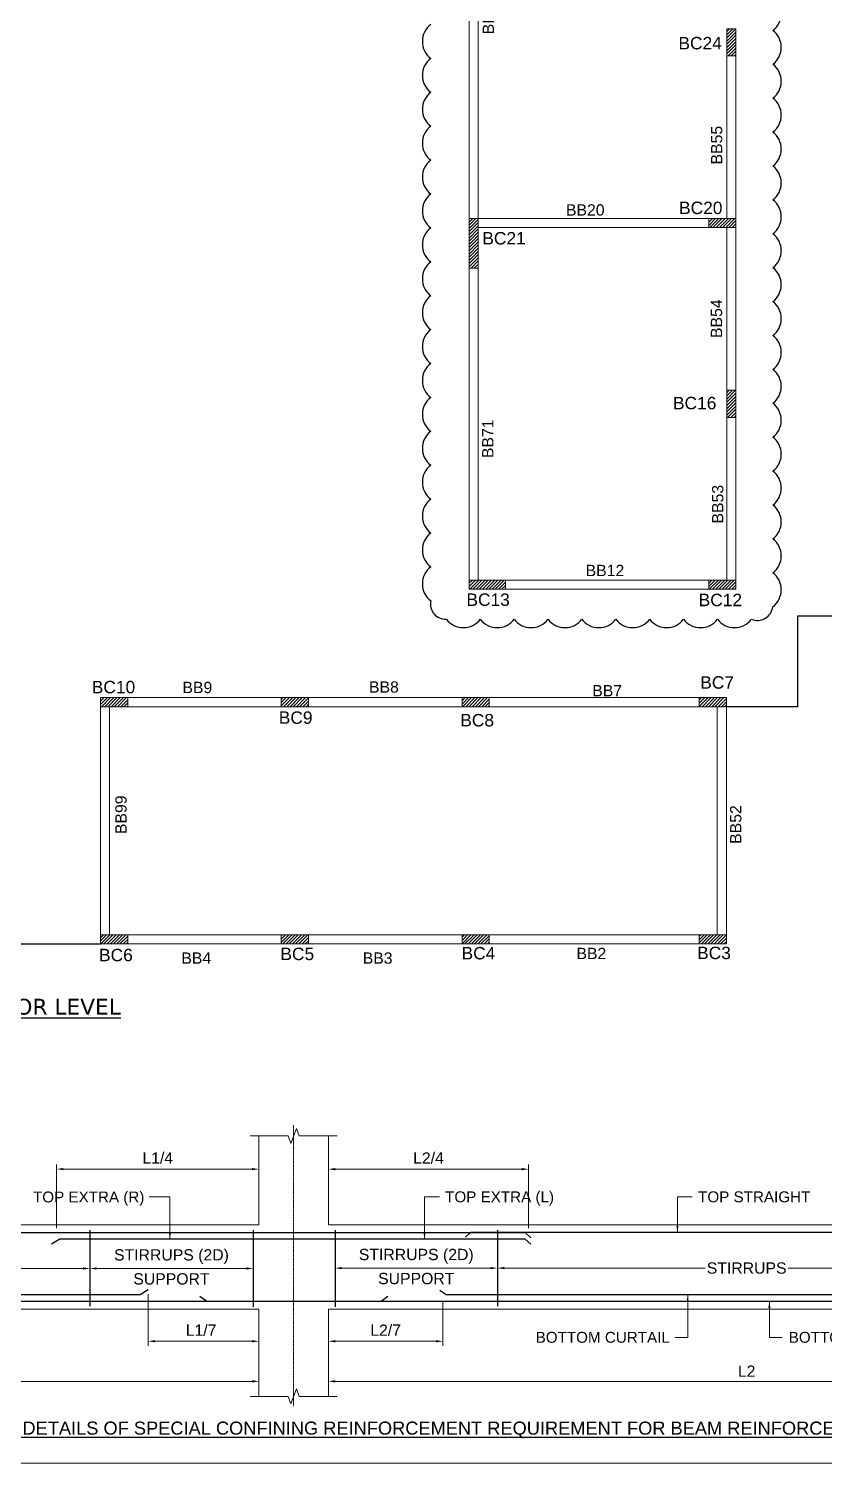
# Model space of a CAD drawing. Header units: metres. Extents: x 325532 to 399782, y -1599007 to -1538150.
# Drawn here: x 345042 to 362652, y -1599007 to -1567267 of the extents above; entities that cross this region are included whole.
import ezdxf
from ezdxf.enums import TextEntityAlignment as Align

# ---------------------------------------------------------------- set-up
doc = ezdxf.new("R2010")
doc.units = ezdxf.units.M
doc.header["$LTSCALE"] = 15
doc.header["$MEASUREMENT"] = 0
doc.header["$PDMODE"] = 35
doc.header["$PDSIZE"] = -10
doc.linetypes.add('DASHDOT', pattern=[25.4, 12.7, -6.35, 0, -6.35])
for name, color, linetype, lineweight in [('BEAM NO_ASC', 7, 'Continuous', 20), ('BEAM SECTION_ASC', 10, 'Continuous', 9), ('BEAM_ASC', 1, 'Continuous', 20), ('CENTERLINE_ASC', 250, 'DASHDOT', 0), ('COLUMN SECTION_ASC', 132, 'Continuous', 9), ('COLUMN STOP_ASC', 122, 'Continuous', 20), ('DIMENSION_ASC', 251, 'Continuous', 9), ('HATCH_ASC', 253, 'Continuous', 5), ('LEADER_ASC', 152, 'Continuous', 15), ('NEW COLUMN NO._ ASC', 7, 'Continuous', 25), ('STEEL MAIN_ASC', 4, 'Continuous', 30), ('STIRRUPS_ASC', 22, 'Continuous', 5), ('TEXT HEADER_ASC', 7, 'Continuous', 25), ('TEXT_ASC', 7, 'Continuous', 25), ('VIEWPORT_ASC', 6, 'Continuous', 15)]:
    doc.layers.add(name, color=color, linetype=linetype, lineweight=lineweight)
doc.layers.add('BORDER_ASC', color=4, linetype='Continuous')
doc.styles.add('3 MM', font='verdana.ttf', dxfattribs={"height": 3})
doc.styles.add('ASC_DIMENSION', font='swiss.ttf', dxfattribs={"height": 250})
doc.styles.add('STANDERD ASC', font='swiss.ttf', dxfattribs={"height": 250})
doc.dimstyles.new('ASC_MM', dxfattribs={"dimtxt": 210, "dimasz": 150, "dimexe": 50, "dimexo": 50, "dimgap": 100, "dimtad": 1, "dimdec": 0, "dimzin": 0, "dimdsep": 46, "dimtxsty": 'ASC_DIMENSION', "dimcen": 0, "dimclrd": 256, "dimclre": 256, "dimclrt": 7, "dimadec": 0, "dimazin": 0, "dimtfac": 1, "dimtdec": 0, "dimtofl": 0, "dimtmove": 0, "dimatfit": 2, "dimfxl": 1, "dimtolj": 1, "dimtzin": 0, "dimlwd": -1, "dimlwe": -1, "dimarcsym": 1})

# ---------------------------------------------------------------- blocks, each defined once
blk = doc.blocks.new('*D66')
at = {"layer": 'Defpoints', "color": 0, "lineweight": -3, "transparency": 16777216}
for p in [(331432, -1597070), (350137, -1597058), (331432, -1597193)]:
    blk.add_point(p, dxfattribs=at)
at = {"layer": 'DIMENSION_ASC', "transparency": 16777216}
for p, q in [((331432, -1597170), (331432, -1597293)), ((349987, -1597193), (331582, -1597193)), ((350137, -1597158), (350137, -1597293))]:
    blk.add_line(p, q, dxfattribs=at)
at = {"layer": 'DIMENSION_ASC', "lineweight": -3, "transparency": 16777216}
for points in [[(331582, -1597168), (331582, -1597218), (331432, -1597193)], [(349987, -1597168), (349987, -1597218), (350137, -1597193)]]:
    blk.add_solid(points, dxfattribs=at)
at = {"layer": 'DIMENSION_ASC', "color": 7, "transparency": 16777216, "insert": (340785, -1596968), "char_height": 250, "attachment_point": 5, "style": 'ASC_DIMENSION'}
blk.add_mtext('\\A1;L1', dxfattribs=at)
blk = doc.blocks.new('*D67')
at = {"layer": 'Defpoints', "color": 0, "lineweight": -3, "transparency": 16777216}
for p in [(351677, -1597058), (370189, -1597058), (370189, -1597193)]:
    blk.add_point(p, dxfattribs=at)
at = {"layer": 'DIMENSION_ASC', "transparency": 16777216}
for p, q in [((351677, -1597158), (351677, -1597293)), ((351827, -1597193), (370039, -1597193)), ((370189, -1597158), (370189, -1597293))]:
    blk.add_line(p, q, dxfattribs=at)
at = {"layer": 'DIMENSION_ASC', "lineweight": -3, "transparency": 16777216}
for points in [[(351827, -1597168), (351827, -1597218), (351677, -1597193)], [(370039, -1597168), (370039, -1597218), (370189, -1597193)]]:
    blk.add_solid(points, dxfattribs=at)
at = {"layer": 'DIMENSION_ASC', "color": 7, "transparency": 16777216, "insert": (360933, -1596968), "char_height": 250, "attachment_point": 5, "style": 'ASC_DIMENSION'}
blk.add_mtext('\\A1;L2', dxfattribs=at)
blk = doc.blocks.new('*D68')
at = {"layer": 'Defpoints', "color": 0, "lineweight": -3, "transparency": 16777216}
for p in [(350137, -1592498), (350137, -1592945), (345661, -1593901)]:
    blk.add_point(p, dxfattribs=at)
at = {"layer": 'DIMENSION_ASC', "transparency": 16777216}
for p, q in [((345661, -1593801), (345661, -1592398)), ((345811, -1592498), (349987, -1592498)), ((350137, -1592845), (350137, -1592398))]:
    blk.add_line(p, q, dxfattribs=at)
at = {"layer": 'DIMENSION_ASC', "lineweight": -3, "transparency": 16777216}
for points in [[(345811, -1592473), (345811, -1592523), (345661, -1592498)], [(349987, -1592473), (349987, -1592523), (350137, -1592498)]]:
    blk.add_solid(points, dxfattribs=at)
at = {"layer": 'DIMENSION_ASC', "color": 7, "transparency": 16777216, "insert": (347899, -1592253), "char_height": 250, "attachment_point": 5, "style": 'ASC_DIMENSION'}
blk.add_mtext('\\A1;L1/4', dxfattribs=at)
blk = doc.blocks.new('*D69')
at = {"layer": 'Defpoints', "color": 0, "lineweight": -3, "transparency": 16777216}
for p in [(351677, -1592499), (351677, -1592947), (356105, -1593903)]:
    blk.add_point(p, dxfattribs=at)
at = {"layer": 'DIMENSION_ASC', "transparency": 16777216}
for p, q in [((351677, -1592847), (351677, -1592399)), ((355955, -1592499), (351827, -1592499)), ((356105, -1593803), (356105, -1592399))]:
    blk.add_line(p, q, dxfattribs=at)
at = {"layer": 'DIMENSION_ASC', "lineweight": -3, "transparency": 16777216}
for points in [[(351827, -1592474), (351827, -1592524), (351677, -1592499)], [(355955, -1592474), (355955, -1592524), (356105, -1592499)]]:
    blk.add_solid(points, dxfattribs=at)
at = {"layer": 'DIMENSION_ASC', "color": 7, "transparency": 16777216, "insert": (353891, -1592255), "char_height": 250, "attachment_point": 5, "style": 'ASC_DIMENSION'}
blk.add_mtext('\\A1;L2/4', dxfattribs=at)
blk = doc.blocks.new('*D74')
at = {"layer": 'Defpoints', "color": 0, "lineweight": -3, "transparency": 16777216}
for p in [(347685, -1595167), (350137, -1596306), (350137, -1596830)]:
    blk.add_point(p, dxfattribs=at)
at = {"layer": 'DIMENSION_ASC', "transparency": 16777216}
for p, q in [((347685, -1595267), (347685, -1596406)), ((347835, -1596306), (349987, -1596306)), ((350137, -1596730), (350137, -1596206))]:
    blk.add_line(p, q, dxfattribs=at)
at = {"layer": 'DIMENSION_ASC', "lineweight": -3, "transparency": 16777216}
for points in [[(347835, -1596281), (347835, -1596331), (347685, -1596306)], [(349987, -1596281), (349987, -1596331), (350137, -1596306)]]:
    blk.add_solid(points, dxfattribs=at)
at = {"layer": 'DIMENSION_ASC', "color": 7, "transparency": 16777216, "insert": (348858, -1596062), "char_height": 250, "attachment_point": 5, "style": 'ASC_DIMENSION'}
blk.add_mtext('\\A1;L1/7', dxfattribs=at)
blk = doc.blocks.new('*D75')
at = {"layer": 'Defpoints', "color": 0, "lineweight": -3, "transparency": 16777216}
for p in [(354208, -1595327), (351677, -1596306), (351677, -1596830)]:
    blk.add_point(p, dxfattribs=at)
at = {"layer": 'DIMENSION_ASC', "transparency": 16777216}
for p, q in [((354208, -1595427), (354208, -1596406)), ((351677, -1596730), (351677, -1596206)), ((354058, -1596306), (351827, -1596306))]:
    blk.add_line(p, q, dxfattribs=at)
at = {"layer": 'DIMENSION_ASC', "lineweight": -3, "transparency": 16777216}
for points in [[(351827, -1596281), (351827, -1596331), (351677, -1596306)], [(354058, -1596281), (354058, -1596331), (354208, -1596306)]]:
    blk.add_solid(points, dxfattribs=at)
at = {"layer": 'DIMENSION_ASC', "color": 7, "transparency": 16777216, "insert": (352942, -1596062), "char_height": 250, "attachment_point": 5, "style": 'ASC_DIMENSION'}
blk.add_mtext('\\A1;L2/7', dxfattribs=at)
blk = doc.blocks.new('*D80')
at = {"layer": 'Defpoints', "color": 0, "lineweight": -3, "transparency": 16777216}
for p in [(335174, -1594696), (346395, -1594688), (346395, -1594696)]:
    blk.add_point(p, dxfattribs=at)
at = {"layer": 'DIMENSION_ASC', "transparency": 16777216}
for p, q in [((335324, -1594696), (339868, -1594696)), ((346245, -1594696), (341701, -1594696)), ((346395, -1594688), (346395, -1594696))]:
    blk.add_line(p, q, dxfattribs=at)
at = {"layer": 'DIMENSION_ASC', "lineweight": -3, "transparency": 16777216}
for points in [[(335324, -1594671), (335324, -1594721), (335174, -1594696)], [(346245, -1594671), (346245, -1594721), (346395, -1594696)]]:
    blk.add_solid(points, dxfattribs=at)
at = {"layer": 'DIMENSION_ASC', "color": 7, "transparency": 16777216, "insert": (340785, -1594696), "char_height": 250, "attachment_point": 5, "style": 'ASC_DIMENSION'}
blk.add_mtext('\\A1;STIRRUPS', dxfattribs=at)
blk = doc.blocks.new('*D81')
at = {"layer": 'Defpoints', "color": 0, "lineweight": -3, "transparency": 16777216}
for p in [(346395, -1594688), (350008, -1594696), (350008, -1594697)]:
    blk.add_point(p, dxfattribs=at)
at = {"layer": 'DIMENSION_ASC', "transparency": 16777216}
for p, q in [((346395, -1594688), (346395, -1594696)), ((346545, -1594696), (349858, -1594696)), ((350008, -1594697), (350008, -1594696))]:
    blk.add_line(p, q, dxfattribs=at)
at = {"layer": 'DIMENSION_ASC', "lineweight": -3, "transparency": 16777216}
for points in [[(346545, -1594671), (346545, -1594721), (346395, -1594696)], [(349858, -1594671), (349858, -1594721), (350008, -1594696)]]:
    blk.add_solid(points, dxfattribs=at)
at = {"layer": 'DIMENSION_ASC', "color": 7, "transparency": 16777216, "char_height": 250, "attachment_point": 5, "style": 'ASC_DIMENSION'}
for s, insert in [('\\A1;STIRRUPS (2D)', (348202, -1594432)), ('\\A1;SUPPORT', (348202, -1594928))]:
    blk.add_mtext(s, dxfattribs=dict(at, insert=insert))
blk = doc.blocks.new('*D70')
at = {"layer": 'Defpoints', "color": 0, "lineweight": -3, "transparency": 16777216}
for p in [(351822, -1594688), (355418, -1594688), (355418, -1594688)]:
    blk.add_point(p, dxfattribs=at)
at = {"layer": 'DIMENSION_ASC', "transparency": 16777216}
blk.add_line((351972, -1594688), (355268, -1594688), dxfattribs=at)
at = {"layer": 'DIMENSION_ASC', "lineweight": -3, "transparency": 16777216}
for points in [[(351972, -1594663), (351972, -1594713), (351822, -1594688)], [(355268, -1594663), (355268, -1594713), (355418, -1594688)]]:
    blk.add_solid(points, dxfattribs=at)
at = {"layer": 'DIMENSION_ASC', "color": 7, "transparency": 16777216, "char_height": 250, "attachment_point": 5, "style": 'ASC_DIMENSION'}
for s, insert in [('\\A1;STIRRUPS (2D)', (353620, -1594424)), ('\\A1;SUPPORT', (353620, -1594920))]:
    blk.add_mtext(s, dxfattribs=dict(at, insert=insert))
blk = doc.blocks.new('*D71')
at = {"layer": 'Defpoints', "color": 0, "lineweight": -3, "transparency": 16777216}
for p in [(355418, -1594688), (366448, -1594680), (366448, -1594688)]:
    blk.add_point(p, dxfattribs=at)
at = {"layer": 'DIMENSION_ASC', "transparency": 16777216}
for p, q in [((355568, -1594688), (360016, -1594688)), ((366298, -1594688), (361850, -1594688)), ((366448, -1594680), (366448, -1594688))]:
    blk.add_line(p, q, dxfattribs=at)
at = {"layer": 'DIMENSION_ASC', "lineweight": -3, "transparency": 16777216}
for points in [[(355568, -1594663), (355568, -1594713), (355418, -1594688)], [(366298, -1594663), (366298, -1594713), (366448, -1594688)]]:
    blk.add_solid(points, dxfattribs=at)
at = {"layer": 'DIMENSION_ASC', "color": 7, "transparency": 16777216, "insert": (360933, -1594688), "char_height": 250, "attachment_point": 5, "style": 'ASC_DIMENSION'}
blk.add_mtext('\\A1;STIRRUPS', dxfattribs=at)

msp = doc.modelspace()

# ---------------------------------------------------------------- linework, layer by layer
at = {"layer": 'BEAM SECTION_ASC', "ltscale": 10}
for p, q in [((331432.2, -1593728.9), (350136.8, -1593728.9)), ((351677, -1593728.9), (370189, -1593728.9)), ((331432.2, -1595596.4), (350136.8, -1595596.4)), ((351677, -1595596.4), (370189, -1595596.4))]:
    msp.add_line(p, q, dxfattribs=at)
at = {"layer": 'BEAM SECTION_ASC', "color": 6, "lineweight": -3}
for centre, radius, start, end in [((361230.4, -1566929.9), 468.8, 306.8699, 53.1301), ((354223.8, -1567549.9), 468.8, 126.8699, 233.1301), ((361230.4, -1567679.9), 468.8, 306.8699, 53.1301), ((354223.8, -1568299.9), 468.8, 126.8699, 233.1301), ((361230.4, -1568429.9), 468.8, 306.8699, 53.1301), ((354223.8, -1569049.9), 468.8, 126.8699, 233.1301), ((361230.4, -1569179.9), 468.8, 306.8699, 53.1301), ((354223.8, -1569799.9), 468.8, 126.8699, 233.1301), ((361230.4, -1569929.9), 468.8, 306.8699, 53.1301), ((354223.8, -1570549.9), 468.8, 126.8699, 233.1301), ((361230.4, -1570679.9), 468.8, 306.8699, 53.1301), ((354223.8, -1571299.9), 468.8, 126.8699, 233.1301), ((361230.4, -1571429.9), 468.8, 306.8699, 53.1301), ((354223.8, -1572049.9), 468.8, 126.8699, 233.1301), ((361230.4, -1572179.9), 468.8, 306.8699, 53.1301), ((354223.8, -1572799.9), 468.8, 126.8699, 233.1301), ((361230.4, -1572929.9), 468.8, 306.8699, 53.1301), ((354223.8, -1573549.9), 468.8, 126.8699, 233.1301), ((361230.4, -1573679.9), 468.8, 306.8699, 53.1301), ((354223.8, -1574299.9), 468.8, 126.8699, 233.1301), ((361230.4, -1574429.9), 468.8, 306.8699, 53.1301), ((354223.8, -1575049.9), 468.8, 126.8699, 233.1301), ((361230.4, -1575179.9), 468.8, 306.8699, 53.1301), ((354223.8, -1575799.9), 468.8, 126.8699, 233.1301), ((361230.4, -1575929.9), 468.8, 306.8699, 53.1301), ((354223.8, -1576549.9), 468.8, 126.8699, 233.1301), ((361230.4, -1576679.9), 468.8, 306.8699, 53.1301), ((354223.8, -1577299.9), 468.8, 126.8699, 233.1301), ((361230.4, -1577429.9), 468.8, 306.8699, 53.1301), ((354223.8, -1578049.9), 468.8, 126.8699, 233.1301), ((361230.4, -1578179.9), 468.8, 306.8699, 53.1301), ((354223.8, -1578799.9), 468.8, 126.8699, 233.1301), ((361230.4, -1578929.9), 468.8, 306.8699, 53.1301), ((354223.8, -1579549.9), 468.8, 126.8699, 233.1301), ((361230.4, -1579679.9), 468.8, 306.8699, 53.1301), ((354266.9, -1579998.4), 332.5, 167.23435, 273.49456), ((361171.1, -1580014.6), 342.9, 247.00475, 353.26496), ((354662.2, -1580049.1), 468.8, 216.8699, 323.1301), ((355412.2, -1580049.1), 468.8, 216.8699, 323.1301), ((356162.2, -1580049.1), 468.8, 216.8699, 323.1301), ((356912.2, -1580049.1), 468.8, 216.8699, 323.1301), ((357662.2, -1580049.1), 468.8, 216.8699, 323.1301), ((358412.2, -1580049.1), 468.8, 216.8699, 323.1301), ((359162.2, -1580049.1), 468.8, 216.8699, 323.1301), ((359912.2, -1580049.1), 468.8, 216.8699, 323.1301), ((360662.2, -1580049.1), 468.8, 216.8699, 323.1301)]:
    msp.add_arc(centre, radius, start, end, dxfattribs=at)
at = {"layer": 'BEAM_ASC'}
for p, q in [((354793.6, -1571467.1, -4047.6), (354793.6, -1563667, -4047.6)), ((354993.6, -1571467.1, -4047.6), (354993.6, -1563667, -4047.6)), ((360493.6, -1571467, -4047.6), (360493.6, -1567867, -4047.6)), ((360693.6, -1571467, -4047.6), (360693.6, -1567867, -4047.6)), ((360093.5, -1571467, -4047.6), (354993.6, -1571467.1, -4047.6)), ((360093.5, -1571667, -4047.6), (354993.6, -1571667, -4047.6)), ((360493.6, -1575267, -4047.6), (360493.5, -1571667, -4047.6)), ((360693.6, -1575267, -4047.6), (360693.5, -1571667, -4047.6)), ((354793.6, -1572567, -4047.6), (354793.5, -1579467, -4047.6)), ((354993.6, -1572567, -4047.6), (354993.5, -1579467, -4047.6)), ((360493.6, -1575867, -4047.6), (360493.6, -1579467, -4047.6)), ((360693.6, -1575867, -4047.6), (360693.6, -1579467, -4047.6)), ((360093.6, -1579467, -4047.6), (355593.5, -1579467, -4047.6)), ((360093.6, -1579667, -4047.6), (355593.5, -1579667, -4047.6)), ((350633.6, -1582067, -4047.6), (347233.6, -1582067, -4047.6)), ((354633.6, -1582067, -4047.6), (351233.6, -1582067, -4047.6)), ((359883.5, -1582067, -4047.6), (355233.6, -1582067, -4047.6)), ((346633.6, -1582267, -4047.6), (346633.6, -1587317, -4047.6)), ((346833.6, -1582267, -4047.6), (346833.6, -1587317, -4047.6)), ((350633.6, -1582267, -4047.6), (347233.6, -1582267, -4047.6)), ((354633.6, -1582267, -4047.6), (351233.6, -1582267, -4047.6)), ((359883.5, -1582267, -4047.6), (355233.6, -1582267, -4047.6)), ((360283.6, -1587317, -4047.6), (360283.5, -1582267, -4047.6)), ((360483.6, -1587317, -4047.6), (360483.5, -1582267, -4047.6)), ((350633.6, -1587317, -4047.6), (347233.6, -1587317, -4047.6)), ((350633.6, -1587517, -4047.6), (347233.6, -1587517, -4047.6)), ((354633.6, -1587317, -4047.6), (351233.6, -1587317, -4047.6)), ((354633.6, -1587517, -4047.6), (351233.6, -1587517, -4047.6)), ((359883.6, -1587317, -4047.6), (355233.6, -1587317, -4047.6)), ((359883.6, -1587517, -4047.6), (355233.6, -1587517, -4047.6))]:
    msp.add_line(p, q, dxfattribs=at)
at = {"layer": 'BORDER_ASC', "color": 8, "lineweight": -3}
for p, q in [((363898.5, -1580267, -4047.6), (362058.6, -1580267, -4047.6)), ((362058.6, -1580267, -4047.6), (362058.6, -1582267, -4047.6)), ((362058.6, -1582267, -4047.6), (360483.6, -1582267, -4047.6)), ((343193.6, -1587517, -4047.6), (346633.6, -1587517, -4047.6))]:
    msp.add_line(p, q, dxfattribs=at)
at = {"layer": 'CENTERLINE_ASC', "ltscale": 0.05}
msp.add_line((350906.9, -1591527.8), (350906.9, -1597743.1), dxfattribs=at)
at = {"layer": 'COLUMN SECTION_ASC', "ltscale": 10}
for p, q in [((350136.8, -1593728.9), (350136.8, -1591765.1)), ((351677, -1593728.9), (351677, -1591765.1)), ((350136.8, -1597525), (350136.8, -1595596.4)), ((351677, -1597525), (351677, -1595596.4))]:
    msp.add_line(p, q, dxfattribs=at)
at = {"layer": 'COLUMN STOP_ASC', "linetype": 'Continuous'}
for p, q in [((360493.6, -1567329.9, -4047.6), (360556.4, -1567267, -4047.6)), ((360493.6, -1567400.6, -4047.6), (360627.1, -1567267, -4047.6)), ((360493.6, -1567471.3, -4047.6), (360693.6, -1567271.3, -4047.6)), ((360493.6, -1567542, -4047.6), (360693.6, -1567342, -4047.6)), ((360493.6, -1567612.7, -4047.6), (360693.6, -1567412.7, -4047.6)), ((360493.6, -1567683.4, -4047.6), (360693.6, -1567483.4, -4047.6)), ((360493.6, -1567754.1, -4047.6), (360693.6, -1567554.1, -4047.6)), ((360493.6, -1567824.9, -4047.6), (360693.6, -1567624.9, -4047.6)), ((360522.1, -1567867, -4047.6), (360693.6, -1567695.6, -4047.6)), ((360592.8, -1567867, -4047.6), (360693.6, -1567766.3, -4047.6)), ((360663.5, -1567867, -4047.6), (360693.6, -1567837, -4047.6)), ((354793.6, -1571474.3, -4047.6), (354800.8, -1571467, -4047.6)), ((354793.6, -1571545, -4047.6), (354871.5, -1571467, -4047.6)), ((354793.6, -1571615.7, -4047.6), (354942.2, -1571467, -4047.6)), ((354793.6, -1571686.4, -4047.6), (354993.6, -1571486.4, -4047.6)), ((354793.6, -1571757.1, -4047.6), (354993.6, -1571557.1, -4047.6)), ((354793.6, -1571827.8, -4047.6), (354993.6, -1571627.8, -4047.6)), ((354793.6, -1571898.5, -4047.6), (354993.6, -1571698.5, -4047.6)), ((360093.6, -1571477.6, -4047.6), (360104.1, -1571467, -4047.6)), ((360093.6, -1571548.3, -4047.6), (360174.8, -1571467, -4047.6)), ((360093.6, -1571619, -4047.6), (360245.5, -1571467, -4047.6)), ((360116.2, -1571667, -4047.6), (360316.2, -1571467, -4047.6)), ((360186.9, -1571667, -4047.6), (360386.9, -1571467, -4047.6)), ((360257.7, -1571667, -4047.6), (360457.7, -1571467, -4047.6)), ((360328.4, -1571667, -4047.6), (360528.4, -1571467, -4047.6)), ((360399.1, -1571667, -4047.6), (360599.1, -1571467, -4047.6)), ((360469.8, -1571667, -4047.6), (360669.8, -1571467, -4047.6)), ((360540.5, -1571667, -4047.6), (360693.6, -1571514, -4047.6)), ((360611.2, -1571667, -4047.6), (360693.6, -1571584.7, -4047.6)), ((360681.9, -1571667, -4047.6), (360693.6, -1571655.4, -4047.6)), ((354793.6, -1571969.2, -4047.6), (354993.6, -1571769.2, -4047.6)), ((354793.6, -1572039.9, -4047.6), (354993.6, -1571839.9, -4047.6)), ((354793.6, -1572110.6, -4047.6), (354993.6, -1571910.6, -4047.6)), ((354793.6, -1572181.4, -4047.6), (354993.6, -1571981.4, -4047.6)), ((354793.6, -1572252.1, -4047.6), (354993.6, -1572052.1, -4047.6)), ((354793.6, -1572322.8, -4047.6), (354993.6, -1572122.8, -4047.6)), ((354793.6, -1572393.5, -4047.6), (354993.6, -1572193.5, -4047.6)), ((354793.6, -1572464.2, -4047.6), (354993.6, -1572264.2, -4047.6)), ((354793.6, -1572534.9, -4047.6), (354993.6, -1572334.9, -4047.6)), ((354832.2, -1572567, -4047.6), (354993.6, -1572405.6, -4047.6)), ((354902.9, -1572567, -4047.6), (354993.6, -1572476.3, -4047.6)), ((354973.6, -1572567, -4047.6), (354993.6, -1572547, -4047.6)), ((360493.6, -1575320.2, -4047.6), (360546.7, -1575267, -4047.6)), ((360493.6, -1575390.9, -4047.6), (360617.5, -1575267, -4047.6)), ((360493.6, -1575461.6, -4047.6), (360688.2, -1575267, -4047.6)), ((360493.6, -1575532.3, -4047.6), (360693.6, -1575332.3, -4047.6)), ((360493.6, -1575603, -4047.6), (360693.6, -1575403, -4047.6)), ((360493.6, -1575673.7, -4047.6), (360693.6, -1575473.7, -4047.6)), ((360493.6, -1575744.5, -4047.6), (360693.6, -1575544.5, -4047.6)), ((360493.6, -1575815.2, -4047.6), (360693.6, -1575615.2, -4047.6)), ((360512.4, -1575867, -4047.6), (360693.6, -1575685.9, -4047.6)), ((360583.1, -1575867, -4047.6), (360693.6, -1575756.6, -4047.6)), ((360653.9, -1575867, -4047.6), (360693.6, -1575827.3, -4047.6)), ((354793.5, -1579535.3, -4047.6), (354861.8, -1579467, -4047.6)), ((354793.5, -1579606, -4047.6), (354932.5, -1579467, -4047.6)), ((354803.2, -1579667, -4047.6), (355003.2, -1579467, -4047.6)), ((354874, -1579667, -4047.6), (355074, -1579467, -4047.6)), ((354944.7, -1579667, -4047.6), (355144.7, -1579467, -4047.6)), ((355015.4, -1579667, -4047.6), (355215.4, -1579467, -4047.6)), ((355086.1, -1579667, -4047.6), (355286.1, -1579467, -4047.6)), ((355156.8, -1579667, -4047.6), (355356.8, -1579467, -4047.6)), ((355227.5, -1579667, -4047.6), (355427.5, -1579467, -4047.6)), ((355298.2, -1579667, -4047.6), (355498.2, -1579467, -4047.6)), ((355368.9, -1579667, -4047.6), (355568.9, -1579467, -4047.6)), ((355439.6, -1579667, -4047.6), (355593.5, -1579513.1, -4047.6)), ((355510.4, -1579667, -4047.6), (355593.5, -1579583.8, -4047.6)), ((355581.1, -1579667, -4047.6), (355593.5, -1579654.6, -4047.6)), ((360093.7, -1579467.8, -4047.6), (360094.4, -1579467, -4047.6)), ((360093.7, -1579538.5, -4047.6), (360165.1, -1579467, -4047.6)), ((360093.7, -1579609.2, -4047.6), (360235.9, -1579467, -4047.6)), ((360106.6, -1579667, -4047.6), (360306.6, -1579467, -4047.6)), ((360177.3, -1579667, -4047.6), (360377.3, -1579467, -4047.6)), ((360248, -1579667, -4047.6), (360448, -1579467, -4047.6)), ((360318.7, -1579667, -4047.6), (360518.7, -1579467, -4047.6)), ((360389.4, -1579667, -4047.6), (360589.4, -1579467, -4047.6)), ((360460.1, -1579667, -4047.6), (360660.1, -1579467, -4047.6)), ((360530.8, -1579667, -4047.6), (360693.7, -1579504.2, -4047.6)), ((360601.5, -1579667, -4047.6), (360693.7, -1579574.9, -4047.6)), ((360672.2, -1579667, -4047.6), (360693.7, -1579645.6, -4047.6)), ((346633.6, -1582076.1, -4047.6), (346642.7, -1582067, -4047.6)), ((346633.6, -1582146.8, -4047.6), (346713.4, -1582067, -4047.6)), ((346633.6, -1582217.5, -4047.6), (346784.1, -1582067, -4047.6)), ((346654.8, -1582267, -4047.6), (346854.8, -1582067, -4047.6)), ((346725.5, -1582267, -4047.6), (346925.5, -1582067, -4047.6)), ((346796.2, -1582267, -4047.6), (346996.2, -1582067, -4047.6)), ((346866.9, -1582267, -4047.6), (347066.9, -1582067, -4047.6)), ((346937.6, -1582267, -4047.6), (347137.6, -1582067, -4047.6)), ((347008.4, -1582267, -4047.6), (347208.4, -1582067, -4047.6)), ((347079.1, -1582267, -4047.6), (347233.6, -1582112.5, -4047.6)), ((347149.8, -1582267, -4047.6), (347233.6, -1582183.2, -4047.6)), ((350633.6, -1582106.6, -4047.6), (350673.2, -1582067, -4047.6)), ((350633.6, -1582177.3, -4047.6), (350743.9, -1582067, -4047.6)), ((350633.6, -1582248, -4047.6), (350814.6, -1582067, -4047.6)), ((350685.4, -1582267, -4047.6), (350885.4, -1582067, -4047.6)), ((350756.1, -1582267, -4047.6), (350956.1, -1582067, -4047.6)), ((350826.8, -1582267, -4047.6), (351026.8, -1582067, -4047.6)), ((350897.5, -1582267, -4047.6), (351097.5, -1582067, -4047.6)), ((350968.2, -1582267, -4047.6), (351168.2, -1582067, -4047.6)), ((351038.9, -1582267, -4047.6), (351233.6, -1582072.3, -4047.6)), ((351109.6, -1582267, -4047.6), (351233.6, -1582143, -4047.6)), ((351180.3, -1582267, -4047.6), (351233.6, -1582213.7, -4047.6)), ((354633.6, -1582137.1, -4047.6), (354703.7, -1582067, -4047.6)), ((354633.6, -1582207.8, -4047.6), (354774.4, -1582067, -4047.6)), ((354645.1, -1582267, -4047.6), (354845.1, -1582067, -4047.6)), ((354715.8, -1582267, -4047.6), (354915.8, -1582067, -4047.6)), ((354786.6, -1582267, -4047.6), (354986.6, -1582067, -4047.6)), ((354857.3, -1582267, -4047.6), (355057.3, -1582067, -4047.6)), ((354928, -1582267, -4047.6), (355128, -1582067, -4047.6)), ((354998.7, -1582267, -4047.6), (355198.7, -1582067, -4047.6)), ((355069.4, -1582267, -4047.6), (355233.6, -1582102.8, -4047.6)), ((355140.1, -1582267, -4047.6), (355233.6, -1582173.5, -4047.6)), ((359883.6, -1582119.7, -4047.6), (359936.3, -1582067, -4047.6)), ((359883.6, -1582190.4, -4047.6), (360007, -1582067, -4047.6)), ((359883.6, -1582261.1, -4047.6), (360077.7, -1582067, -4047.6)), ((359948.4, -1582267, -4047.6), (360148.4, -1582067, -4047.6)), ((360019.1, -1582267, -4047.6), (360219.1, -1582067, -4047.6)), ((360089.9, -1582267, -4047.6), (360289.9, -1582067, -4047.6)), ((360160.6, -1582267, -4047.6), (360360.6, -1582067, -4047.6)), ((360231.3, -1582267, -4047.6), (360431.3, -1582067, -4047.6)), ((360302, -1582267, -4047.6), (360483.6, -1582085.4, -4047.6)), ((360372.7, -1582267, -4047.6), (360483.6, -1582156.1, -4047.6)), ((347220.5, -1582267, -4047.6), (347233.6, -1582253.9, -4047.6)), ((355210.8, -1582267, -4047.6), (355233.6, -1582244.2, -4047.6)), ((360443.4, -1582267, -4047.6), (360483.6, -1582226.8, -4047.6)), ((346633.6, -1587379.4, -4047.6), (346696, -1587317, -4047.6)), ((346633.6, -1587450.1, -4047.6), (346766.7, -1587317, -4047.6)), ((346637.4, -1587517, -4047.6), (346837.4, -1587317, -4047.6)), ((346708.1, -1587517, -4047.6), (346908.1, -1587317, -4047.6)), ((346778.8, -1587517, -4047.6), (346978.8, -1587317, -4047.6)), ((346849.6, -1587517, -4047.6), (347049.6, -1587317, -4047.6)), ((346920.3, -1587517, -4047.6), (347120.3, -1587317, -4047.6)), ((346991, -1587517, -4047.6), (347191, -1587317, -4047.6)), ((347061.7, -1587517, -4047.6), (347233.6, -1587345.1, -4047.6)), ((347132.4, -1587517, -4047.6), (347233.6, -1587415.8, -4047.6)), ((347203.1, -1587517, -4047.6), (347233.6, -1587486.5, -4047.6)), ((350633.6, -1587339.2, -4047.6), (350655.8, -1587317, -4047.6)), ((350633.6, -1587409.9, -4047.6), (350726.5, -1587317, -4047.6)), ((350633.6, -1587480.6, -4047.6), (350797.2, -1587317, -4047.6)), ((350667.9, -1587517, -4047.6), (350867.9, -1587317, -4047.6)), ((350738.6, -1587517, -4047.6), (350938.6, -1587317, -4047.6)), ((350809.3, -1587517, -4047.6), (351009.3, -1587317, -4047.6)), ((350880, -1587517, -4047.6), (351080, -1587317, -4047.6)), ((350950.7, -1587517, -4047.6), (351150.7, -1587317, -4047.6)), ((351021.5, -1587517, -4047.6), (351221.5, -1587317, -4047.6)), ((351092.2, -1587517, -4047.6), (351233.6, -1587375.6, -4047.6)), ((351162.9, -1587517, -4047.6), (351233.6, -1587446.3, -4047.6)), ((354633.6, -1587369.7, -4047.6), (354686.3, -1587317, -4047.6)), ((354633.6, -1587440.4, -4047.6), (354757, -1587317, -4047.6)), ((354633.6, -1587511.2, -4047.6), (354827.7, -1587317, -4047.6)), ((354698.4, -1587517, -4047.6), (354898.4, -1587317, -4047.6)), ((354769.1, -1587517, -4047.6), (354969.1, -1587317, -4047.6)), ((354839.8, -1587517, -4047.6), (355039.8, -1587317, -4047.6)), ((354910.5, -1587517, -4047.6), (355110.5, -1587317, -4047.6)), ((354981.3, -1587517, -4047.6), (355181.3, -1587317, -4047.6)), ((355052, -1587517, -4047.6), (355233.6, -1587335.4, -4047.6)), ((355122.7, -1587517, -4047.6), (355233.6, -1587406.1, -4047.6)), ((355193.4, -1587517, -4047.6), (355233.6, -1587476.8, -4047.6)), ((359883.6, -1587352.3, -4047.6), (359918.9, -1587317, -4047.6)), ((359883.6, -1587423, -4047.6), (359989.6, -1587317, -4047.6)), ((359883.6, -1587493.7, -4047.6), (360060.3, -1587317, -4047.6)), ((359931, -1587517, -4047.6), (360131, -1587317, -4047.6)), ((360001.7, -1587517, -4047.6), (360201.7, -1587317, -4047.6)), ((360072.4, -1587517, -4047.6), (360272.4, -1587317, -4047.6)), ((360143.1, -1587517, -4047.6), (360343.1, -1587317, -4047.6)), ((360213.8, -1587517, -4047.6), (360413.8, -1587317, -4047.6)), ((360284.6, -1587517, -4047.6), (360483.6, -1587318, -4047.6)), ((360355.3, -1587517, -4047.6), (360483.6, -1587388.7, -4047.6)), ((360426, -1587517, -4047.6), (360483.6, -1587459.4, -4047.6))]:
    msp.add_line(p, q, dxfattribs=at)
at = {"layer": 'COLUMN STOP_ASC'}
for p, q in [((360693.6, -1567267, -4047.6), (360493.6, -1567267, -4047.6)), ((360493.6, -1567267, -4047.6), (360493.6, -1567867, -4047.6)), ((360693.6, -1567867, -4047.6), (360693.6, -1567267, -4047.6)), ((360493.6, -1567867, -4047.6), (360693.6, -1567867, -4047.6)), ((354993.6, -1571467, -4047.6), (354793.6, -1571467, -4047.6)), ((354793.6, -1571467, -4047.6), (354793.6, -1572567, -4047.6)), ((354993.6, -1572567, -4047.6), (354993.6, -1571467, -4047.6)), ((360693.6, -1571467, -4047.6), (360093.6, -1571467, -4047.6)), ((360093.6, -1571467, -4047.6), (360093.6, -1571667, -4047.6)), ((360093.6, -1571667, -4047.6), (360693.6, -1571667, -4047.6)), ((360693.6, -1571667, -4047.6), (360693.6, -1571467, -4047.6)), ((354793.6, -1572567, -4047.6), (354993.6, -1572567, -4047.6)), ((360693.6, -1575267, -4047.6), (360493.6, -1575267, -4047.6)), ((360493.6, -1575267, -4047.6), (360493.6, -1575867, -4047.6)), ((360693.6, -1575867, -4047.6), (360693.6, -1575267, -4047.6)), ((360493.6, -1575867, -4047.6), (360693.6, -1575867, -4047.6)), ((355593.5, -1579467, -4047.6), (354793.5, -1579467, -4047.6)), ((354793.5, -1579467, -4047.6), (354793.5, -1579667, -4047.6)), ((354793.5, -1579667, -4047.6), (355593.5, -1579667, -4047.6)), ((355593.5, -1579667, -4047.6), (355593.5, -1579467, -4047.6)), ((360693.7, -1579467, -4047.6), (360093.7, -1579467, -4047.6)), ((360093.7, -1579467, -4047.6), (360093.7, -1579667, -4047.6)), ((360093.7, -1579667, -4047.6), (360693.7, -1579667, -4047.6)), ((360693.7, -1579667, -4047.6), (360693.7, -1579467, -4047.6)), ((347233.6, -1582067, -4047.6), (346633.6, -1582067, -4047.6)), ((346633.6, -1582067, -4047.6), (346633.6, -1582267, -4047.6)), ((347233.6, -1582267, -4047.6), (347233.6, -1582067, -4047.6)), ((351233.6, -1582067, -4047.6), (350633.6, -1582067, -4047.6)), ((350633.6, -1582067, -4047.6), (350633.6, -1582267, -4047.6)), ((351233.6, -1582267, -4047.6), (351233.6, -1582067, -4047.6)), ((355233.6, -1582067, -4047.6), (354633.6, -1582067, -4047.6)), ((354633.6, -1582067, -4047.6), (354633.6, -1582267, -4047.6)), ((355233.6, -1582267, -4047.6), (355233.6, -1582067, -4047.6)), ((360483.6, -1582067, -4047.6), (359883.6, -1582067, -4047.6)), ((359883.6, -1582067, -4047.6), (359883.6, -1582267, -4047.6)), ((360483.6, -1582267, -4047.6), (360483.6, -1582067, -4047.6)), ((346633.6, -1582267, -4047.6), (347233.6, -1582267, -4047.6)), ((350633.6, -1582267, -4047.6), (351233.6, -1582267, -4047.6)), ((354633.6, -1582267, -4047.6), (355233.6, -1582267, -4047.6)), ((359883.6, -1582267, -4047.6), (360483.6, -1582267, -4047.6)), ((347233.6, -1587317, -4047.6), (346633.6, -1587317, -4047.6)), ((346633.6, -1587317, -4047.6), (346633.6, -1587517, -4047.6)), ((346633.6, -1587517, -4047.6), (347233.6, -1587517, -4047.6)), ((347233.6, -1587517, -4047.6), (347233.6, -1587317, -4047.6)), ((351233.6, -1587317, -4047.6), (350633.6, -1587317, -4047.6)), ((350633.6, -1587317, -4047.6), (350633.6, -1587517, -4047.6)), ((350633.6, -1587517, -4047.6), (351233.6, -1587517, -4047.6)), ((351233.6, -1587517, -4047.6), (351233.6, -1587317, -4047.6)), ((355233.6, -1587317, -4047.6), (354633.6, -1587317, -4047.6)), ((354633.6, -1587317, -4047.6), (354633.6, -1587517, -4047.6)), ((354633.6, -1587517, -4047.6), (355233.6, -1587517, -4047.6)), ((355233.6, -1587517, -4047.6), (355233.6, -1587317, -4047.6)), ((360483.6, -1587317, -4047.6), (359883.6, -1587317, -4047.6)), ((359883.6, -1587317, -4047.6), (359883.6, -1587517, -4047.6)), ((359883.6, -1587517, -4047.6), (360483.6, -1587517, -4047.6)), ((360483.6, -1587517, -4047.6), (360483.6, -1587317, -4047.6))]:
    msp.add_line(p, q, dxfattribs=at)
at = {"layer": 'HATCH_ASC', "linetype": 'Continuous'}
for points in [[(349944.3, -1591765.1), (350786.6, -1591765.1), (350846.7, -1591930.4), (350967.1, -1591599.8), (351027.2, -1591765.1), (351869.5, -1591765.1)], [(349944.3, -1597525), (350786.6, -1597525), (350846.7, -1597690.3), (350967.1, -1597359.7), (351027.2, -1597525), (351869.5, -1597525)]]:
    msp.add_lwpolyline(points, dxfattribs=at)
at = {"layer": 'STEEL MAIN_ASC'}
for points in [[(330425.5, -1595166.5), (330425.5, -1593999.2, -0.4142136), (330521.8, -1593902.9), (356033.6, -1593902.9), (356155.9, -1594014.5)], [(330637.2, -1594375.1), (330637.2, -1595326, 0.4142136), (330733.5, -1595422.3), (352844.4, -1595422.3), (352993, -1595310.7)]]:
    msp.add_lwpolyline(points, format="xyb", dxfattribs=at)
for points in [[(373023.2, -1594014.5), (372879.7, -1593902.9), (354823.3, -1593902.9), (354712.8, -1594007)], [(356157.8, -1594157.5), (356033.6, -1594045.9), (345732.1, -1594045.9), (345544.6, -1594157.5)], [(347684.7, -1595167.2), (347507.6, -1595278.9), (334061.5, -1595278.9), (333901.9, -1595167.2)], [(367700.2, -1595168.3), (367587.3, -1595280), (354278.7, -1595278.8), (354145.6, -1595182.5)], [(348830.9, -1595310.7), (348986.3, -1595422.3), (372879.7, -1595422.3), (373012.4, -1595310.7)]]:
    msp.add_lwpolyline(points, dxfattribs=at)
at = {"layer": 'STIRRUPS_ASC', "lineweight": 25, "ltscale": 10}
for p, q in [((346395.4, -1593847.2), (346395.4, -1595528.8)), ((350008.2, -1593849.9), (350008.2, -1595543.6)), ((351822.5, -1593846.8), (351822.5, -1595545)), ((355418.4, -1593847.2), (355418.4, -1595528.8))]:
    msp.add_line(p, q, dxfattribs=at)
at = {"layer": 'VIEWPORT_ASC'}
msp.add_line((399782.3, -1599006.5), (325532.3, -1599006.5), dxfattribs=at)

# ---------------------------------------------------------------- texts
at = {"color": 4, "style": '3 MM'}
msp.add_text('%%UROOF FLOOR LEVEL', height=350, dxfattribs=at).set_placement((342307.4, -1589079))
at = {"layer": 'BEAM NO_ASC', "style": 'STANDERD ASC'}
for s, rotation, p in [('BB72', 90, (355414.6, -1566963.5, -4047.6)), ('BB55', 90, (360468.4, -1569843.8, -4047.6)), ('BB20', 360, (357360.9, -1571476.4, -4047.6)), ('BB54', 90, (360464.3, -1573682.9, -4047.6)), ('BB71', 90, (355403.6, -1576339.1, -4047.6)), ('BB53', 90, (360492.5, -1577787, -4047.6)), ('BB12', 360, (357796.2, -1579453.4, -4047.6)), ('BB9', 360, (348774.7, -1582042, -4047.6)), ('BB8', 360, (352904.6, -1582031.5, -4047.6)), ('BB7', 360, (357845.8, -1582112.8, -4047.6)), ('BB99', 90, (347284.4, -1584658.4, -4047.6)), ('BB52', 90, (360891.2, -1584874.5, -4047.6)), ('BB2', 360, (357495.9, -1587926.2, -4047.6)), ('BB4', 360, (348750.9, -1588028.5, -4047.6)), ('BB3', 360, (352765.9, -1588028.5, -4047.6))]:
    msp.add_text(s, height=250, rotation=rotation, dxfattribs=at).set_placement(p, align=Align.BOTTOM_CENTER)
at = {"layer": 'NEW COLUMN NO._ ASC', "color": 3, "style": 'STANDERD ASC'}
for s, p in [('BC24', (359903.6, -1567806.7, -4047.6)), ('BC20', (359917.4, -1571451.3, -8095.1)), ('BC21', (355562.6, -1572123.5, -4047.6)), ('BC16', (359782.8, -1575770, -4047.6)), ('BC13', (355211, -1580119.8, -4047.6)), ('BC12', (360350.7, -1580125.8, -4047.6)), ('BC10', (346919.3, -1582053.2, -4047.6)), ('BC7', (360279.6, -1581951.1, 0)), ('BC9', (350950.5, -1582728.4, -4047.6)), ('BC8', (354968.1, -1582786.3, -4047.6)), ('BC5', (350986.8, -1587956.2, -4047.6)), ('BC4', (354996.8, -1587940.5, -4047.6)), ('BC3', (360210.4, -1587934.2, -4047.6)), ('BC6', (346972.8, -1587981.6, 0))]:
    msp.add_text(s, height=275, dxfattribs=at).set_placement(p, align=Align.BOTTOM_CENTER)
at = {"layer": 'TEXT HEADER_ASC', "style": 'STANDERD ASC'}
msp.add_text('%%UTYPICAL DETAILS OF SPECIAL CONFINING REINFORCEMENT REQUIREMENT FOR BEAM REINFORCEMENT', height=288.783, dxfattribs=at).set_placement((343111.2, -1598458.9), align=Align.BOTTOM_LEFT)
at = {"layer": 'TEXT_ASC', "style": 'STANDERD ASC'}
for s, p in [('TOP EXTRA (R)', (345137.5, -1593234.4)), ('TOP EXTRA (L)', (354259.9, -1593231)), ('TOP STRAIGHT', (359858.8, -1593231)), ('BOTTOM CURTAIL', (356263.3, -1596339.6)), ('BOTTOM STRAIGHT', (361864.4, -1596339.6))]:
    msp.add_text(s, height=240.653, dxfattribs=at).set_placement(p)

# ---------------------------------------------------------------- dimensions: what is measured, and where the dimension line sits
at = {"layer": 'DIMENSION_ASC'}
for base, p1, p2, text, picture, middle in [((350136.8, -1592497.5), (345660.7, -1593901.2), (350136.8, -1592944.8), 'L1/4', '*D68', (347898.7, -1592497.5)), ((351677, -1596306.5), (354208, -1595327), (351677, -1596830.3), 'L2/7', '*D75', (352942.5, -1596306.5))]:
    dim = msp.add_linear_dim(base=base, p1=p1, p2=p2, text=text, dimstyle='ASC_MM', override={"dimexe": 100, "dimexo": 100, "dimgap": 100, "dimfxl": 100, "dimarcsym": 1}, dxfattribs=at)
    dim.commit()
    dim.dimension.update_dxf_attribs({"geometry": picture, "text_midpoint": middle, "dimtype": 160})
for base, p1, p2, text, picture, middle in [((351677, -1592499.2), (356105, -1593902.9), (351677, -1592946.5), 'L2/4', '*D69', (353891, -1592499.2)), ((350136.8, -1596306.5), (347684.7, -1595167.2), (350136.8, -1596830.3), 'L1/7', '*D74', (348857.9, -1596306.5))]:
    dim = msp.add_linear_dim(base=base, p1=p1, p2=p2, angle=180, text=text, dimstyle='ASC_MM', override={"dimexe": 100, "dimexo": 100, "dimgap": 100, "dimfxl": 100, "dimarcsym": 1}, dxfattribs=at)
    dim.commit()
    dim.dimension.update_dxf_attribs({"geometry": picture, "text_midpoint": middle, "dimtype": 160})
for base, p1, p2, text, override, picture, middle in [((350008.2, -1594695.9), (346395.4, -1594688), (350008.2, -1594696.8), 'STIRRUPS (2D)\\XSUPPORT', {"dimexe": 0, "dimexo": 0, "dimgap": 100, "dimfxl": 0, "dimarcsym": 1}, '*D81', (348201.8, -1594695.9)), ((355418.4, -1594688), (351822.5, -1594688), (355418.4, -1594688), 'STIRRUPS (2D)\\XSUPPORT', {"dimexe": 0, "dimexo": 0, "dimgap": 100, "dimfxl": 0, "dimarcsym": 1}, '*D70', (353620.4, -1594688)), ((346395.4, -1594695.9), (335173.6, -1594695.9), (346395.4, -1594688), 'STIRRUPS', {"dimexe": 0, "dimexo": 0, "dimgap": 100, "dimtad": 0, "dimfxl": 0, "dimarcsym": 1}, '*D80', (340784.5, -1594695.9)), ((366447.6, -1594688), (355418.4, -1594688), (366447.6, -1594680.1), 'STIRRUPS', {"dimexe": 0, "dimexo": 0, "dimgap": 100, "dimtad": 0, "dimfxl": 0, "dimarcsym": 1}, '*D71', (360933, -1594688)), ((331432.2, -1597193.5), (350136.8, -1597057.7), (331432.2, -1597070.2), 'L1', {"dimexe": 100, "dimexo": 100, "dimgap": 100, "dimfxl": 100, "dimarcsym": 1}, '*D66', (340784.5, -1596968.5))]:
    dim = msp.add_linear_dim(base=base, p1=p1, p2=p2, text=text, dimstyle='ASC_MM', override=override, dxfattribs=at)
    dim.commit()
    dim.dimension.update_dxf_attribs({"geometry": picture, "text_midpoint": middle})
dim = msp.add_linear_dim(base=(370189, -1597193.5), p1=(351677, -1597057.7), p2=(370189, -1597057.7), angle=180, text='L2', dimstyle='ASC_MM', override={"dimexe": 100, "dimexo": 100, "dimgap": 100, "dimfxl": 100, "dimarcsym": 1}, dxfattribs=at)
dim.commit()
dim.dimension.update_dxf_attribs({"geometry": '*D67', "text_midpoint": (360933, -1596968.5)})

# ---------------------------------------------------------------- leaders
at = {"layer": 'LEADER_ASC'}
for points in [[(348169, -1594045.9), (348169, -1593113.1), (347711.9, -1593113.1)], [(353804.4, -1594046.4), (353804.4, -1593113.6), (354132.9, -1593113.6)], [(359400.8, -1593902.9), (359400.8, -1593113.1), (359729.3, -1593113.1)], [(359627.4, -1595279.4), (359627.4, -1596220.8), (359347.2, -1596220.8)], [(361436.1, -1595422.8), (361436.1, -1596220.8), (361716.3, -1596220.8)]]:
    msp.add_leader(points, dimstyle='ASC_MM', override={"dimexe": 100, "dimexo": 100, "dimgap": 100, "dimtad": 0, "dimfxl": 100}, dxfattribs=at)

doc.saveas('drawing.dxf')
